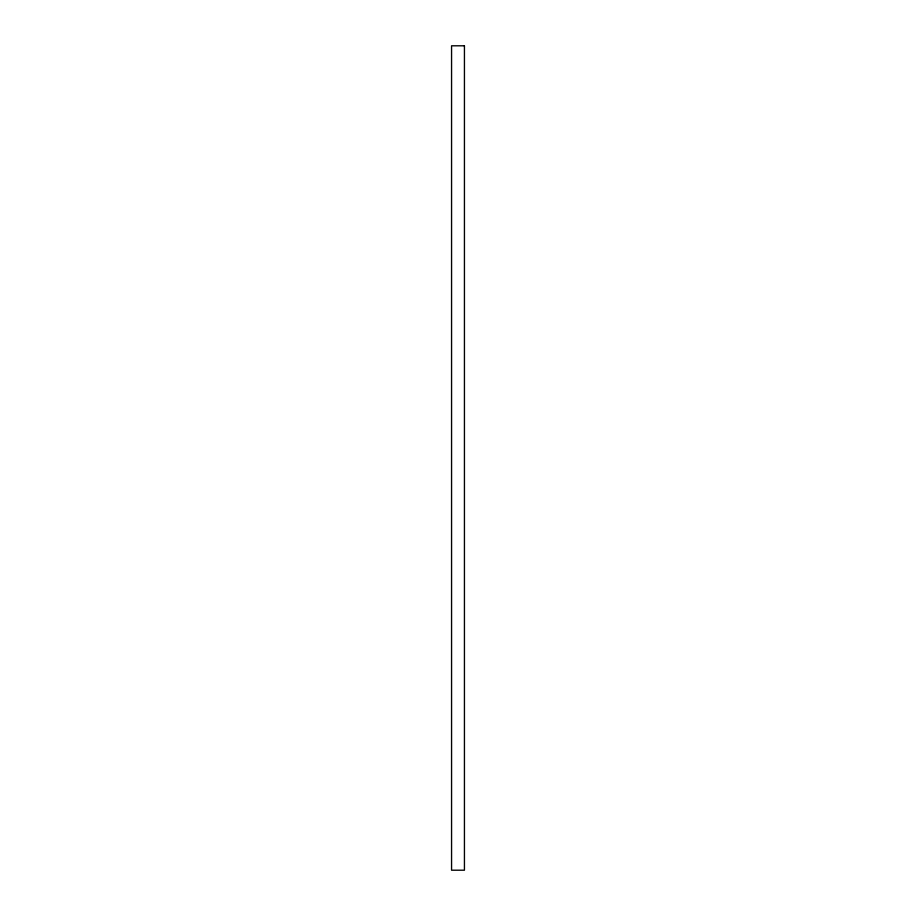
<?xml version="1.0" encoding="UTF-8"?>
<svg xmlns="http://www.w3.org/2000/svg" width="916" height="916" viewBox="0 0 916 916"><rect width="100%" height="100%" fill="white"/><g stroke="black" fill="none" stroke-linecap="round" stroke-linejoin="round"><path stroke-width="1.37" d="M464.435 45.8L451.565 45.8L451.565 870.2L464.435 870.2L464.435 45.8"/></g></svg>
